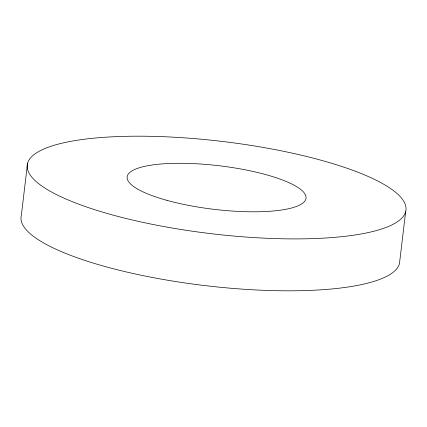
<?xml version="1.0" encoding="UTF-8"?>
<svg xmlns="http://www.w3.org/2000/svg" width="427" height="427" viewBox="0 0 427 427"><rect width="100%" height="100%" fill="white"/><g stroke="black" fill="none" stroke-linecap="round" stroke-linejoin="round"><path stroke-width="0.64" d="M27.541 163.37L21.35 215.277A190.704 46.458 6.8 0 0 198.299 284.772A190.704 46.458 6.8 0 0 399.458 263.63L405.65 211.723A190.704 46.458 6.8 0 0 132.551 136.213A190.704 46.458 6.8 0 0 111.586 214.701A190.704 46.458 6.8 0 0 405.65 211.723M167 200.37A90.065 21.942 6.8 0 0 305.881 198.961A90.065 21.942 6.8 0 0 176.906 163.301A90.065 21.942 6.8 0 0 167 200.37"/></g></svg>
